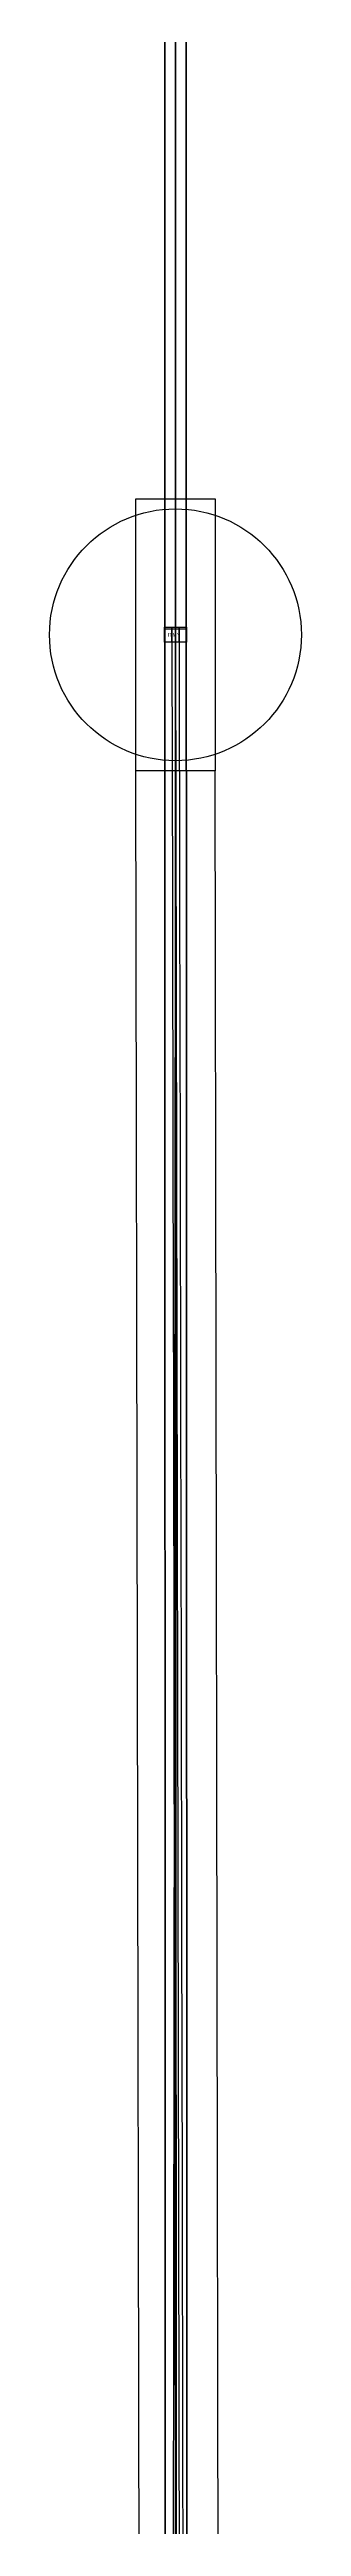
# Model space of a CAD drawing. Header units: millimetres. Extents: x -20362 to 3026657, y -20226 to 3023372.
# Drawn here: x -1258 to 1242, y 4366 to 28957 of the extents above; entities that cross this region are included whole.
import ezdxf

# ---------------------------------------------------------------- set-up
doc = ezdxf.new("R2010")
doc.units = ezdxf.units.MM
for name, color, linetype in [('main_beam', 1, 'Continuous'), ('main_beam_width', 6, 'Continuous'), ('Mirrors', 255, 'Continuous'), ('poxpoy_beam', 5, 'Continuous'), ('poxpoy_beam_width', 4, 'Continuous'), ('stray_beam', 3, 'Continuous'), ('text', 255, 'Continuous'), ('Vacuum', 255, 'Continuous')]:
    doc.layers.add(name, color=color, linetype=linetype)

msp = doc.modelspace()

# ---------------------------------------------------------------- linework, layer by layer
at = {"layer": 'main_beam'}
for p, q in [((-8, 23222), (-8, 3023222)), ((-8, 23222), (-8, 3023222)), ((-8, 1523222), (-8, 23222)), ((-8, 23072), (-8, 23222)), ((-8, 23222), (-8, 23072)), ((-8, 23222), (-8, 23072)), ((0, 0), (-8, 23072)), ((-8, 23072), (0, 0)), ((-8, 23072), (0, 0))]:
    msp.add_line(p, q, dxfattribs=at)
at = {"layer": 'main_beam_width'}
for points in [[(-114, 23222), (-109, 102169), (-105, 181117), (-101, 260064), (-96, 339011), (-92, 417959), (-88, 496906), (-84, 575854), (-80, 654801), (-77, 733748), (-73, 812696), (-70, 891643), (-67, 970590), (-64, 1049538), (-62, 1128485), (-60, 1207433), (-58, 1286380), (-57, 1365327), (-56, 1444275), (-56, 1523222), (-56, 1602169)], [(98, 23222), (94, 102169), (90, 181117), (85, 260064), (81, 339011), (77, 417959), (73, 496906), (69, 575854), (65, 654801), (62, 733748), (58, 812696), (55, 891643), (52, 970590), (49, 1049538), (47, 1128485), (45, 1207433), (43, 1286380), (42, 1365327), (41, 1444275), (41, 1523222), (41, 1602169)], [(-114, 23222), (-109, 104303), (-105, 185384), (-100, 266465), (-96, 347546), (-92, 428627), (-88, 509708), (-84, 590790), (-80, 671871), (-76, 752952), (-73, 834033), (-69, 915114), (-66, 996195), (-64, 1077276), (-61, 1158357), (-59, 1239438), (-58, 1320519), (-57, 1401600), (-56, 1482681), (-56, 1563763)], [(98, 23222), (94, 104303), (89, 185384), (85, 266465), (81, 347546), (77, 428627), (72, 509708), (68, 590790), (65, 671871), (61, 752952), (57, 834033), (54, 915114), (51, 996195), (48, 1077276), (46, 1158357), (44, 1239438), (43, 1320519), (42, 1401600), (41, 1482681), (41, 1563763)], [(-56, 1523222), (-56, 1439889), (-57, 1356555), (-59, 1273222), (-60, 1189889), (-63, 1106555), (-65, 1023222), (-68, 939889), (-72, 856555), (-75, 773222), (-79, 689889), (-83, 606555), (-87, 523222), (-91, 439889), (-95, 356555), (-100, 273222), (-104, 189889), (-109, 106555), (-114, 23222)], [(41, 1523222), (41, 1439889), (42, 1356555), (43, 1273222), (45, 1189889), (48, 1106555), (50, 1023222), (53, 939889), (57, 856555), (60, 773222), (64, 689889), (68, 606555), (72, 523222), (76, 439889), (80, 356555), (85, 273222), (89, 189889), (94, 106555), (98, 23222)], [(-114, 23072), (-114, 23089), (-114, 23105), (-114, 23122), (-114, 23139), (-114, 23155), (-114, 23172), (-114, 23189), (-114, 23205), (-114, 23222)], [(-114, 23222), (-114, 23205), (-114, 23189), (-114, 23172), (-114, 23155), (-114, 23139), (-114, 23122), (-114, 23105), (-114, 23089), (-114, 23072)], [(-114, 23222), (-114, 23205), (-114, 23189), (-114, 23172), (-114, 23155), (-114, 23139), (-114, 23122), (-114, 23105), (-114, 23089), (-114, 23072)], [(98, 23072), (98, 23089), (98, 23105), (98, 23122), (98, 23139), (98, 23155), (98, 23172), (98, 23189), (98, 23205), (98, 23222)], [(98, 23222), (98, 23205), (98, 23189), (98, 23172), (98, 23155), (98, 23139), (98, 23122), (98, 23105), (98, 23089), (98, 23072)], [(98, 23222), (98, 23205), (98, 23189), (98, 23172), (98, 23155), (98, 23139), (98, 23122), (98, 23105), (98, 23089), (98, 23072)], [(-108, -108), (-109, 2467), (-110, 5043), (-110, 7618), (-111, 10194), (-111, 12770), (-112, 15345), (-112, 17921), (-113, 20496), (-114, 23072)], [(-114, 23072), (-113, 20496), (-112, 17921), (-112, 15345), (-111, 12770), (-111, 10194), (-110, 7619), (-110, 5043), (-109, 2467), (-108, -108)], [(-114, 23072), (-113, 20496), (-112, 17921), (-112, 15345), (-111, 12770), (-111, 10194), (-110, 7619), (-109, 5043), (-109, 2467), (-108, -108)], [(108, 108), (107, 2660), (106, 5211), (105, 7763), (104, 10314), (103, 12866), (102, 15417), (101, 17969), (100, 20520), (98, 23072)], [(98, 23072), (100, 20520), (101, 17969), (102, 15417), (103, 12866), (104, 10314), (105, 7763), (106, 5211), (107, 2660), (108, 108)], [(98, 23072), (99, 20520), (100, 17969), (102, 15417), (103, 12866), (104, 10314), (105, 7763), (106, 5211), (107, 2660), (108, 108)]]:
    msp.add_lwpolyline(points, dxfattribs=at)
at = {"layer": 'Mirrors'}
for p, q in [((-118, 23072), (-118, 23222)), ((-118, 23207), (102, 23207)), ((102, 23222), (102, 23072)), ((102, 23072), (-118, 23072))]:
    msp.add_line(p, q, dxfattribs=at)
msp.add_lwpolyline([(-118, 23222), (-114, 23222), (-110, 23222), (-106, 23222), (-102, 23222), (-99, 23222), (-95, 23222), (-91, 23222), (-87, 23222), (-83, 23222), (-80, 23222), (-76, 23222), (-72, 23222), (-68, 23222), (-64, 23222), (-61, 23222), (-57, 23222), (-53, 23222), (-49, 23222), (-46, 23222), (-42, 23222), (-38, 23222), (-34, 23222), (-30, 23222), (-27, 23222), (-23, 23222), (-19, 23222), (-15, 23222), (-11, 23222), (-8, 23222), (-8, 23222), (-4, 23222), (0, 23222), (4, 23222), (8, 23222), (11, 23222), (15, 23222), (19, 23222), (23, 23222), (27, 23222), (30, 23222), (34, 23222), (38, 23222), (42, 23222), (46, 23222), (49, 23222), (53, 23222), (57, 23222), (61, 23222), (64, 23222), (68, 23222), (72, 23222), (76, 23222), (80, 23222), (83, 23222), (87, 23222), (91, 23222), (95, 23222), (99, 23222), (102, 23222)], dxfattribs=at)
at = {"layer": 'poxpoy_beam'}
for p, q in [((-8, 23072), (-7, 23222)), ((-7, 23222), (-7, 23072)), ((-7, 23072), (36, 36))]:
    msp.add_line(p, q, dxfattribs=at)
at = {"layer": 'poxpoy_beam_width'}
for points in [[(-43, 23072), (-43, 23089), (-43, 23105), (-43, 23122), (-43, 23139), (-43, 23155), (-43, 23172), (-43, 23189), (-43, 23205), (-43, 23222)], [(-43, 23222), (-43, 23205), (-43, 23189), (-43, 23172), (-43, 23155), (-43, 23139), (-43, 23122), (-43, 23105), (-43, 23089), (-43, 23072)], [(28, 23072), (28, 23089), (28, 23105), (28, 23122), (28, 23139), (28, 23155), (28, 23172), (28, 23189), (28, 23205), (28, 23222)], [(28, 23222), (28, 23205), (28, 23189), (28, 23172), (28, 23155), (28, 23139), (28, 23122), (28, 23105), (28, 23089), (28, 23072)], [(-43, 23072), (-38, 20508), (-34, 17944), (-29, 15381), (-25, 12817), (-20, 10253), (-16, 7689), (-11, 5126), (-7, 2562), (-2, -2)], [(28, 23072), (33, 20517), (38, 17961), (43, 15406), (48, 12850), (53, 10295), (58, 7739), (63, 5184), (68, 2628), (73, 73)]]:
    msp.add_lwpolyline(points, dxfattribs=at)
at = {"layer": 'stray_beam'}
for p, q in [((-7, 23222), (-4, 25222)), ((-8, 23072), (-7, 23222)), ((-8, 23072), (-7, 23222)), ((-7, 23222), (-7, 23072)), ((-7, 23222), (-7, 23072)), ((-8, 23072), (-35, -35)), ((-7, 23072), (36, 36)), ((-7, 23072), (36, 36))]:
    msp.add_line(p, q, dxfattribs=at)
at = {"layer": 'Vacuum'}
for p, q in [((-364, 822), (-400, 21797)), ((421, 822), (385, 21797))]:
    msp.add_line(p, q, dxfattribs=at)
msp.add_lwpolyline([(-400, 24497), (385, 24497), (385, 21797), (-400, 21797), (-400, 24497)], dxfattribs=at)
msp.add_circle((-8, 23147), 1250, dxfattribs=at)

# ---------------------------------------------------------------- texts
at = {"layer": 'text'}
for s, height, p in [('ITMY:r2 P=1.00E-03 ', 1, (-5, 25212)), ('ITMY', 37.5, (-83, 23128)), ('ITMY:s1 P=2.50E+02 ', 1, (-9, 23212)), ('ITMY:s3 P=1.24E-01 ', 1, (-8, 23212)), ('ITMY:s2 P=2.50E-01 ', 1, (-8, 23212)), ('ITMY:s2 P=3.99E-11 ', 1, (-8, 23212)), ('Beam P=1.25E+05 ', 1, (-7, 23232)), ('BS:r1 P=2.50E+02 ', 1, (-9, 23062)), ('ITMY:s2 P=2.49E+02 ', 1, (-7, 23082)), ('ITMY:s4 P=1.24E-01 ', 1, (-6, 23082)), ('ITMY:s1 P=5.00E+02 ', 1, (-7, 23082)), ('ITMY:s3 P=2.48E-01 ', 1, (-6, 23082)), ('ITMY:s3 P=3.96E-11 ', 1, (-6, 23082))]:
    msp.add_text(s, height=height, dxfattribs=at).set_placement(p)

doc.saveas('drawing.dxf')
